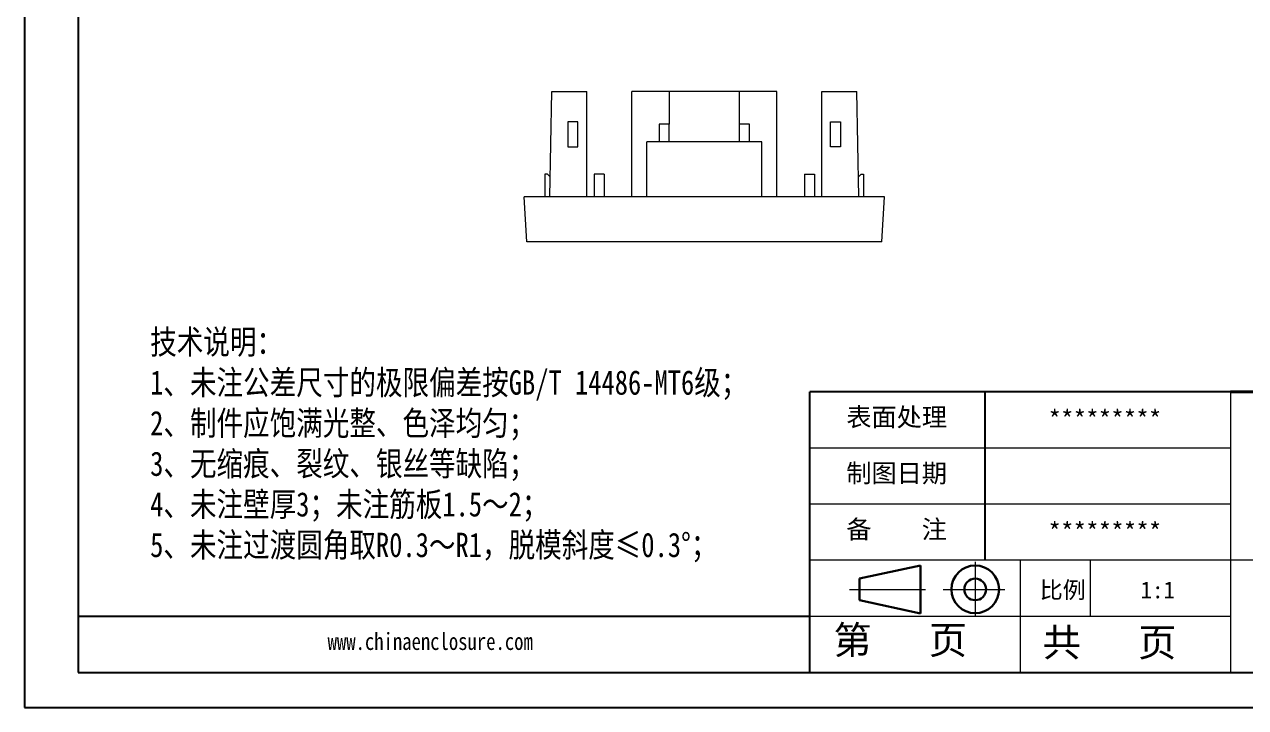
# Model space of a CAD drawing. Header units: inches. Extents: x 963 to 2094, y 1089 to 1501.
# Drawn here: x 962.6 to 1206.7, y 1088.5 to 1225 of the extents above; entities that cross this region are included whole.
import ezdxf

# ---------------------------------------------------------------- set-up
doc = ezdxf.new("R2010")
doc.units = ezdxf.units.IN
doc.linetypes.add('CENTER2', pattern=[28.575, 19.05, -3.175, 3.175, -3.175])
doc.layers.add('文字', color=81, linetype='Continuous')
for name, color, linetype, lineweight in [('粗实线', 7, 'Continuous', 30), ('细实线', 3, 'Continuous', 9), ('细点划线', 2, 'CENTER2', 9)]:
    doc.layers.add(name, color=color, linetype=linetype, lineweight=lineweight)
doc.styles.get("Standard").update_dxf_attribs({"font": 'txt', "bigfont": 'gbcbig.shx'})
doc.styles.add('宋体', font='', dxfattribs={"width": 0.8, "height": 3.5})
doc.styles.get('宋体').set_extended_font_data('SimSun')

msp = doc.modelspace()

# ---------------------------------------------------------------- linework, layer by layer
for p, q in [((962.619, 1382.853), (962.619, 1088.511)), ((973.391, 1375.845), (973.391, 1095.519)), ((962.619, 1224.781), (962.619, 1088.511)), ((1203.699, 1151.585), (1119.601, 1151.585)), ((1119.601, 1095.519), (1119.601, 1151.585)), ((1154.642, 1117.945), (1154.642, 1151.585)), ((1119.601, 1106.732), (973.391, 1106.732)), ((973.391, 1095.519), (1371.894, 1095.519)), ((962.619, 1088.511), (1378.903, 1088.511)), ((962.619, 1088.511), (1155.343, 1088.511))]:
    msp.add_line(p, q)
at = {"color": 7, "linetype": 'Continuous', "lineweight": 15}
for p, q in [((1067.64, 1190.578), (1068.022, 1211.578)), ((1068.022, 1211.578), (1075.022, 1211.578)), ((1075.022, 1190.578), (1075.022, 1211.578)), ((1084.022, 1190.578), (1084.022, 1211.578)), ((1091.522, 1211.578), (1084.022, 1211.578)), ((1091.522, 1211.578), (1091.522, 1205.078)), ((1105.522, 1211.578), (1091.522, 1211.578)), ((1105.522, 1205.078), (1105.522, 1211.578)), ((1113.022, 1211.578), (1105.522, 1211.578)), ((1113.022, 1190.578), (1113.022, 1211.578)), ((1122.022, 1211.578), (1129.022, 1211.578)), ((1122.022, 1190.578), (1122.022, 1211.578)), ((1129.404, 1190.578), (1129.022, 1211.578)), ((1073.272, 1205.578), (1071.272, 1205.578)), ((1071.272, 1205.578), (1071.272, 1200.578)), ((1073.272, 1200.578), (1073.272, 1205.578)), ((1091.522, 1205.078), (1089.522, 1205.078)), ((1089.522, 1205.078), (1089.522, 1201.578)), ((1091.522, 1201.578), (1091.522, 1205.078)), ((1107.522, 1205.078), (1105.522, 1205.078)), ((1105.522, 1201.578), (1105.522, 1205.078)), ((1107.522, 1201.578), (1107.522, 1205.078)), ((1123.772, 1205.578), (1125.772, 1205.578)), ((1123.772, 1200.578), (1123.772, 1205.578)), ((1125.772, 1205.578), (1125.772, 1200.578)), ((1087.022, 1190.578), (1087.022, 1201.578)), ((1110.022, 1201.578), (1087.022, 1201.578)), ((1110.022, 1190.578), (1110.022, 1201.578)), ((1071.272, 1200.578), (1073.272, 1200.578)), ((1125.772, 1200.578), (1123.772, 1200.578)), ((1066.672, 1195.078), (1066.672, 1190.578)), ((1067.172, 1195.078), (1066.672, 1195.078)), ((1067.712, 1194.538), (1067.172, 1195.078)), ((1076.522, 1195.078), (1076.522, 1190.578)), ((1078.522, 1195.078), (1076.522, 1195.078)), ((1078.522, 1195.078), (1078.522, 1190.578)), ((1118.522, 1195.078), (1118.522, 1190.578)), ((1118.522, 1195.078), (1120.522, 1195.078)), ((1120.522, 1195.078), (1120.522, 1190.578)), ((1129.872, 1195.078), (1129.332, 1194.538)), ((1129.872, 1195.078), (1130.372, 1195.078)), ((1130.372, 1195.078), (1130.372, 1190.578)), ((1134.522, 1190.578), (1062.522, 1190.578)), ((1063.022, 1181.578), (1062.522, 1190.578)), ((1134.022, 1181.578), (1134.522, 1190.578)), ((1134.022, 1181.578), (1063.022, 1181.578))]:
    msp.add_line(p, q, dxfattribs=at)
at = {"layer": '粗实线', "color": 7, "lineweight": 40}
msp.add_line((1371.894, 1151.585), (1203.699, 1151.585), dxfattribs=at)
at = {"layer": '粗实线', "color": 7}
for p, q in [((1141.762, 1116.896), (1129.51, 1114.3)), ((1141.762, 1116.896), (1141.762, 1107.294)), ((1129.51, 1114.3), (1129.51, 1109.967)), ((1129.51, 1109.967), (1141.762, 1107.294))]:
    msp.add_line(p, q, dxfattribs=at)
for radius in [4.763, 2.166]:
    msp.add_circle((1152.667, 1112.133), radius, dxfattribs=at)
at = {"layer": '细实线', "color": 7}
for p, q in [((1203.699, 1151.585), (1203.699, 1095.519)), ((1203.699, 1140.372), (1119.601, 1140.372)), ((1203.699, 1129.159), (1119.601, 1129.159)), ((1371.894, 1117.945), (1119.601, 1117.945)), ((1161.65, 1117.945), (1161.65, 1095.519)), ((1175.666, 1117.945), (1175.666, 1106.732)), ((1203.699, 1106.732), (1119.601, 1106.732))]:
    msp.add_line(p, q, dxfattribs=at)
at = {"layer": '细点划线', "color": 7}
for p, q in [((1152.667, 1117.616), (1152.667, 1106.732)), ((1127.557, 1112.133), (1142.701, 1112.133)), ((1146.296, 1112.133), (1158.607, 1112.133))]:
    msp.add_line(p, q, dxfattribs=at)

# ---------------------------------------------------------------- texts
at = {"char_height": 3.68759, "width": 2095.84487, "attachment_point": 1}
for s, insert in [('{\\fSimHei|b0|i0|c134|p49;表面处理}', (1126.914, 1148.402)), ('{\\fSimHei|b0|i0|c134|p49;*********}', (1167.303, 1147.928)), ('{\\fSimHei|b0|i0|c134|p49;制图日期}', (1126.914, 1137.189)), ('{\\fSimHei|b0|i0|c134|p49;备    注}', (1126.914, 1125.976)), ('{\\fSimHei|b0|i0|c134|p49;*********}', (1167.303, 1125.502))]:
    msp.add_mtext(s, dxfattribs=dict(at, insert=insert))
at = {"layer": '文字', "color": 0, "attachment_point": 1, "style": '宋体'}
for s, insert, char_height, width in [('{\\H1.111x;技术说明：\\P1、未注公差尺寸的极限偏差按GB/T 14486-MT6级；\\P2、制件应饱满光整、色泽均匀；\\P3、无缩痕、裂纹、银丝等缺陷；\\P4、未注壁厚3；未注筋板1.5～2；\\P5、未注过渡圆角取R0.3～R1，脱模斜度≤0.3%%D；}', (987.752, 1164.011), 4.38009, 159.53754), ('www.chinaenclosure.com', (1023.22, 1103.451), 3.4262, 60.19509)]:
    msp.add_mtext(s, dxfattribs=dict(at, insert=insert, char_height=char_height, width=width))
at = {"layer": '细实线', "color": 7, "attachment_point": 1}
for s, insert, char_height, width in [('{\\fSimSun|b0|i0|c134|p54;比例}', (1165.575, 1113.699), 3.36391, 14.76651), ('{\\fSimSun|b0|i0|c134|p54;1:1}', (1185.723, 1113.699), 3.36391, 14.76651), ('{\\fSimSun|b0|i0|c134|p54;第   页}', (1124.319, 1104.805), 5.60651, 42.04885), ('{\\fSimSun|b0|i0|c134|p54; 共   页}', (1162.336, 1104.329), 5.60651, 42.04885)]:
    msp.add_mtext(s, dxfattribs=dict(at, insert=insert, char_height=char_height, width=width))

doc.saveas('drawing.dxf')
